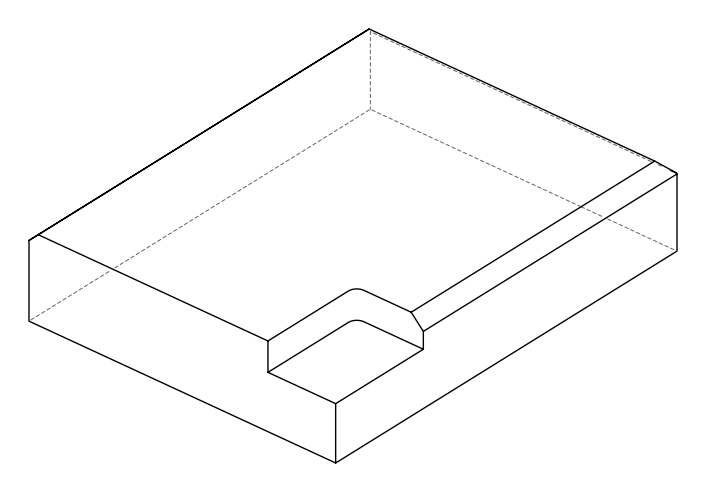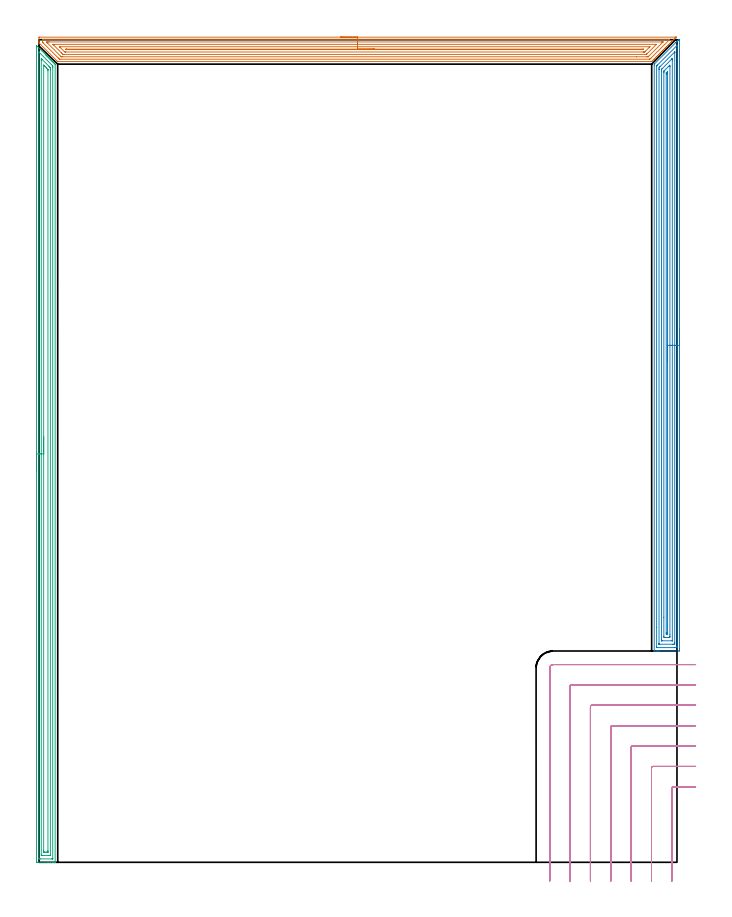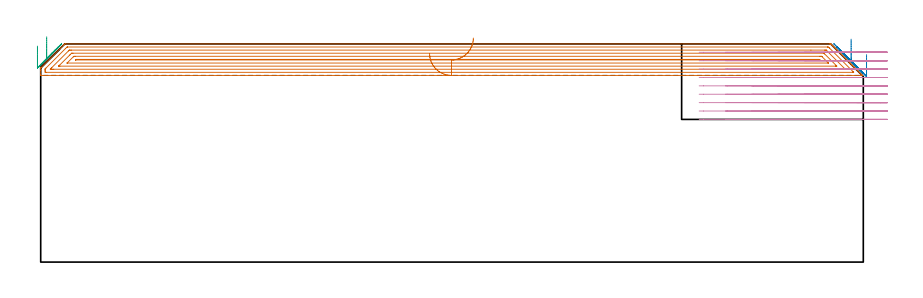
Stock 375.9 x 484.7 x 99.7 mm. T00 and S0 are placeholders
(PLAN: 4 operations, 1 tool changes, 69.9 min)
(1 AREA_MILL | FG_CHAMFER_SURFACE | UGT0205_001 | 17.65 min | 38973 mm3)
(2 AREA_MILL_1 | FG_CHAMFER_SURFACE_1 | UGT0205_001 | 17.18 min | 39746 mm3)
(3 AREA_MILL_2 | FG_CHAMFER_SURFACE_2 | UGT0205_001 | 15.5 min | 28660 mm3)
(4 MILL_CORNER_NOTCH_RECTANGULAR | CORNER_NOTCH_RECTANGULAR | NXT0201_012 | Follow Part, ap 4, ae 75% | 19.56 min | 354988 mm3)
(TOOL UGT0205_001 | Chamfer Mill 20 x 3 x 45 deg. | D20 FL50 Z2)
(TOOL NXT0201_012 | ENDMILL 16mm [2P460-1600-NA 1630] | D16 FL38 Z6)
(OP 1 AREA_MILL)
G17 G21 G94 G90
T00 M6
G54
G17 G0 G90 X177.7 Y486.2 S1061 M3
G43 Z109.7 H0
Z95.3
G94 G1 X177.738 Z94.429 F250.
X177.852 Z93.564
X178.041 Z92.712
X178.303 Z91.88
X178.637 Z91.074
X179.04 Z90.3
X179.508 Z89.564
X180.04 Z88.872
X180.629 Z88.229
X181.272 Z87.64
X181.964 Z87.109
X182.7 Z86.64
X183.474 Z86.237
X184.28 Z85.903
X185.112 Z85.641
X185.964 Z85.452
X186.828 Z85.338
X187.7 Z85.3
X375.149
X375.382 Y486.195 Z85.304
X375.383 Y486.194
X375.382 Y486.181 Z85.317
X375.327 Y486.126 Z85.373
X375.071 Y485.871 Z85.629
X374.861 Y485.659 Z85.837
X374.198 Y484.998 Z86.502
X373.973 Y484.771 Z86.725
X373.326 Y484.126 Z87.374
X373.085 Y483.883 Z87.613
X372.453 Y483.253 Z88.247
X372.405 Y483.205 Z88.294
X372.197 Y482.995 Z88.501
X371.58 Y482.38 Z89.119
X371.512 Y482.312 Z89.187
X371.309 Y482.107 Z89.389
X370.708 Y481.508 Z89.992
X370.619 Y481.419 Z90.08
X370.421 Y481.22 Z90.276
X369.835 Y480.635 Z90.865
X369.726 Y480.526 Z90.973
X369.534 Y480.332 Z91.164
X368.962 Y479.762 Z91.738
X368.833 Y479.632 Z91.866
X368.646 Y479.444 Z92.052
X368.089 Y478.889 Z92.61
X367.758 Y478.556 Z92.94
X367.217 Y478.017 Z93.483
X366.87 Y477.668 Z93.828
X366.344 Y477.144 Z94.356
X365.982 Y476.78 Z94.716
X365.471 Y476.271 Z95.229
X365.094 Y475.892 Z95.604
X364.598 Y475.398 Z96.102
X364.206 Y475.005 Z96.492
X363.725 Y474.525 Z96.975
X363.319 Y474.117 Z97.38
X362.853 Y473.653 Z97.847
X362.431 Y473.229 Z98.268
X362.284 Y473.084 Z98.415
X361.99 Y472.79 Z98.71
X361.543 Y472.341 Z99.156
X361.391 Y472.191 Z99.308
X361.059 Y471.859 Z99.641
X361.018 Y471.821 Z99.679
X361. Y471.807 Z99.693
X360.498 Y471.8 Z99.7
X11.33
X10.996 Y471.805 Z99.69
X10.437 Y472.363 Z99.137
X0.316 Y482.483 Z89.015
X0.247 Y482.551 Z88.945
X0.052 Y482.748 Z88.752
X0.018 Y482.784 Z88.716
X0.001 Y482.808 Z88.691
X0. Y483.883 Z87.611
Y485.99 Z85.507
X0.002 Y486.191 Z85.305
X0.439 Y486.2 Z85.3
X187.7
Y484.786 Z86.714
X371.215 Y484.785 Z86.715
X371.509 Y484.771 Z86.729
X371.366 Y484.621 Z86.879
X371.215 Y484.465 Z87.035
X360.498 Y473.749 Z97.751
X360.235 Y473.49 Z98.01
X359.967 Y473.229 Z98.271
X359.619 Y473.215 Z98.285
X359.605
X12.237
X12.223 Y473.216 Z98.284
X12.033 Y473.229 Z98.271
X11.33 Y473.921 Z97.579
X2.399 Y482.85 Z88.65
X2.256 Y482.995 Z88.505
X2.115 Y483.141 Z88.359
X2.025 Y483.236 Z88.264
X2.01 Y483.294 Z88.206
X2.004 Y483.389 Z88.111
X2.002 Y483.883 Z87.617
X2.003 Y484.278 Z87.222
X2.01 Y484.771 Z86.729
X2.385 Y484.785 Z86.715
X2.399
X187.7 Y484.786 Z86.714
Y483.371 Z88.129
X366.749
X367.265 Y483.37 Z88.13
X367.412 Y483.369 Z88.131
X367.642 Y483.364 Z88.136
X367.649 Y483.358 Z88.142
Y483.353 Z88.147
X367.642 Y483.343 Z88.157
X359.305 Y475.005 Z96.495
X359.008 Y474.711 Z96.789
X358.963 Y474.669 Z96.831
X358.935 Y474.646 Z96.854
X358.899 Y474.635 Z96.865
X358.712 Y474.633 Z96.867
X358.197 Y474.629 Z96.871
X351.974 Y474.628 Z96.872
X14.009 Y474.629 Z96.871
X13.491 Y474.632 Z96.868
X13.116 Y474.636 Z96.864
X13.068 Y474.643 Z96.857
X13.015 Y474.692 Z96.808
X12.907 Y474.796 Z96.704
X12.695 Y475.005 Z96.495
X5.078 Y482.621 Z88.879
X4.709 Y482.995 Z88.505
X4.352 Y483.359 Z88.141
X4.706 Y483.366 Z88.134
X5.078 Y483.369 Z88.131
X5.593 Y483.371 Z88.129
X5.971
X187.7
Y481.957 Z89.543
X363.177
X363.329 Y481.956 Z89.544
X363.724 Y481.952 Z89.548
X363.781 Y481.951 Z89.549
X363.763 Y481.923 Z89.577
X363.705 Y481.859 Z89.641
X363.635 Y481.786 Z89.714
X358.227 Y476.375 Z95.125
X358.09 Y476.24 Z95.26
X357.979 Y476.133 Z95.367
X357.903 Y476.063 Z95.437
X357.884 Y476.049 Z95.451
X357.865 Y476.047 Z95.453
X357.819 Y476.044 Z95.456
X357.668 Y476.043 Z95.457
X14.75
X14.38 Y476.047 Z95.453
X14.195 Y476.05 Z95.45
X14.106 Y476.055 Z95.445
X14.009 Y476.145 Z95.355
X13.369 Y476.78 Z94.72
X13.116 Y477.033 Z94.467
X8.651 Y481.498 Z90.002
X8.254 Y481.899 Z89.601
X8.211 Y481.947 Z89.553
X8.21 Y481.952 Z89.548
X8.213 Y481.954 Z89.546
X8.246 Y481.956 Z89.544
X8.802 Y481.957 Z89.543
X187.7
Y480.543 Z90.957
X359.818
X359.878 Y480.541 Z90.959
X359.915 Y480.539 Z90.961
X359.923 Y480.538 Z90.962
X359.915 Y480.525 Z90.975
X359.795 Y480.396 Z91.104
X359.733 Y480.332 Z91.168
X357.069 Y477.668 Z93.832
X356.997 Y477.598 Z93.902
X356.926 Y477.533 Z93.967
X356.837 Y477.464 Z94.036
X356.756 Y477.462 Z94.038
X356.586 Y477.459 Z94.041
X356.246 Y477.457 Z94.043
X356.033
X15.795 Y477.458 Z94.042
X15.582 Y477.459 Z94.041
X15.162 Y477.464 Z94.036
X14.933 Y477.668 Z93.832
X14.902 Y477.697 Z93.803
X12.223 Y480.377 Z91.123
X12.086 Y480.524 Z90.976
X12.079 Y480.538 Z90.962
X12.087 Y480.54 Z90.96
X12.104 Y480.542 Z90.958
X12.124 Y480.543 Z90.957
X12.223
X187.7
Y479.129 Z92.371
X355.14
X355.458 Y479.128 Z92.372
X355.97 Y479.123 Z92.377
X356.033 Y479.122 Z92.378
X356.037 Y479.096 Z92.404
X356.033 Y479.085 Z92.415
X355.863 Y478.923 Z92.577
X355.804 Y478.878 Z92.622
X355.712 Y478.875 Z92.625
X355.4 Y478.872 Z92.628
X355.14 Y478.871 Z92.629
X16.688 Y478.872 Z92.628
X16.369 Y478.873 Z92.627
X16.242 Y478.876 Z92.624
X16.182 Y478.878 Z92.622
X16.15 Y478.907 Z92.593
X16.05 Y479.001 Z92.499
X15.986 Y479.065 Z92.435
X15.94 Y479.117 Z92.383
X15.938 Y479.122 Z92.378
X15.946 Y479.124 Z92.376
X15.982 Y479.127 Z92.373
X16.112 Y479.129 Z92.371
X187.7
X188.572 Z92.409
X189.436 Z92.523
X190.288 Z92.712
X191.12 Z92.974
X191.926 Z93.308
X192.7 Z93.711
X193.436 Z94.18
X194.128 Z94.711
X194.771 Z95.3
X195.36 Z95.943
X195.892 Z96.635
X196.36 Z97.371
X196.763 Z98.145
X197.097 Z98.951
X197.359 Z99.783
X197.548 Z100.635
X197.662 Z101.5
X197.7 Z102.371
G0 Z109.7
M5
M2
(OP 2 AREA_MILL_1)
G17 G21 G94 G90
T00 M6
G54
G17 G0 G90 X377.4 Y314.6 S1061 M3
G43 Z109.7 H0
Z94.8
G94 G1 Y314.562 Z93.928 F250.
Y314.448 Z93.064
Y314.259 Z92.212
Y313.997 Z91.38
Y313.663 Z90.574
Y313.26 Z89.8
Y312.792 Z89.064
Y312.26 Z88.372
Y311.671 Z87.729
Y311.028 Z87.14
Y310.336 Z86.608
Y309.6 Z86.14
Y308.826 Z85.737
Y308.02 Z85.403
Y307.188 Z85.141
Y306.337 Z84.952
Y305.472 Z84.838
Y304.6 Z84.8
Y125.581
X377.399 Y125.113 Z84.801
X377.395 Y124.693 Z84.803
X377.392 Y124.51 Z84.805
X376.982 Y124.5 Z85.215
X365.555 Z96.639
X365.003 Z97.194
X364.676 Z97.52
X364.124 Z98.072
X363.797 Z98.398
X362.81 Y124.501 Z99.389
X362.506 Y124.51 Z99.693
X362.5 Y124.666 Z99.7
Y469.8
X362.503 Y470.307 Z99.688
X362.699 Y470.499 Z99.501
X375.224 Y483.026 Z86.972
X375.585 Y483.385 Z86.615
X375.751 Y483.551 Z86.449
X375.989 Y483.79 Z86.209
X376.103 Y483.905 Z86.093
X376.673 Y484.473 Z85.527
X376.884 Y484.683 Z85.314
X376.907 Y484.698 Z85.29
X376.982 Y484.7 Z85.216
X377.008 Z85.191
X377.187 Z85.013
X377.393 Z84.807
X377.4 Y484.612 Z84.8
Y304.6
X375.986 Z86.214
X375.985 Y127.019 Z86.215
X375.984 Y126.899 Z86.216
X375.979 Y126.522 Z86.221
X375.61 Y126.507 Z86.59
X375.224 Y126.502 Z86.976
X374.737 Y126.5 Z87.463
X374.345 Z87.855
X364.189 Z98.011
X363.996 Y126.502 Z98.204
X363.965 Y126.504 Z98.235
X363.934 Y126.51 Z98.266
X363.921 Y126.516 Z98.279
X363.92 Y126.54 Z98.28
X363.915 Y126.778 Z98.285
X363.914 Y138.332 Z98.286
Y468.907
X363.916 Y469.1 Z98.284
X363.919 Y469.196 Z98.281
X363.921 Y469.242 Z98.279
X363.939 Y469.277 Z98.261
X364.124 Y469.468 Z98.076
X364.45 Y469.8 Z97.75
X375.742 Y481.092 Z86.458
X375.861 Y481.208 Z86.339
X375.968 Y481.308 Z86.232
X375.978 Y481.316 Z86.222
X375.979 Y481.306 Z86.221
X375.983 Y481.25 Z86.217
X375.985 Y481.168 Z86.215
X375.986 Y480.635 Z86.214
Y304.6
X374.572 Z87.628
X374.571 Y129.348 Z87.629
X374.569 Y128.685 Z87.631
X374.567 Y128.57 Z87.633
X374.565 Y128.52 Z87.635
X374.519 Y128.508 Z87.681
X374.345 Y128.505 Z87.855
X373.648 Y128.5 Z88.552
X373.466 Z88.734
X365.736 Y128.501 Z96.464
X365.555 Y128.504 Z96.645
X365.374 Y128.51 Z96.826
X365.335 Y128.515 Z96.865
X365.333 Y128.547 Z96.867
X365.33 Y128.608 Z96.87
X365.329 Y128.685 Z96.871
Y128.914
Y467.121
X365.33 Y467.35 Z96.87
X365.335 Y468.014 Z96.865
X365.342 Y468.23 Z96.858
X365.555 Y468.451 Z96.645
X365.779 Y468.679 Z96.421
X366.006 Y468.907 Z96.194
X374.493 Y477.393 Z87.707
X374.536 Y477.433 Z87.664
X374.562 Y477.454 Z87.638
X374.565 Z87.635
X374.567 Y477.448 Z87.633
X374.57 Y477.327 Z87.63
X374.571 Y477.174 Z87.629
X374.572 Y476.944 Z87.628
Y304.6
X373.157 Z89.043
Y130.785
X373.155 Y130.591 Z89.045
X373.153 Y130.522 Z89.047
X373.15 Y130.51 Z89.05
X373.144 Y130.507 Z89.056
X373.118 Y130.503 Z89.082
X373.012 Y130.501 Z89.188
X367.284 Y130.5 Z94.916
X366.887 Y130.506 Z95.313
X366.788 Y130.51 Z95.412
X366.749 Y130.514 Z95.451
X366.747 Y130.547 Z95.453
X366.745 Y130.633 Z95.455
X366.743 Y131.049 Z95.457
Y131.364
Y466.228
X366.745 Y466.805 Z95.455
X366.748 Y467.121 Z95.452
X366.75 Y467.188 Z95.45
X366.803 Y467.246 Z95.397
X366.887 Y467.336 Z95.313
X366.994 Y467.445 Z95.206
X367.313 Y467.764 Z94.887
X372.92 Y473.372 Z89.28
X372.999 Y473.449 Z89.201
X373.037 Y473.484 Z89.163
X373.091 Y473.53 Z89.109
X373.151 Y473.573 Z89.049
X373.153 Y473.499 Z89.047
X373.155 Y473.372 Z89.045
X373.157 Y473.146 Z89.043
Y472.793
Y304.6
X371.743 Z90.457
Y134.042
X371.742 Y133.149 Z90.458
X371.741 Y133.116 Z90.459
X371.708 Y132.51 Z90.492
X371.465 Y132.503 Z90.735
X370.829 Y132.5 Z91.371
X370.589 Z91.611
X368.83 Y132.501 Z93.37
X368.192 Y132.51 Z94.008
X368.159 Y133.149 Z94.041
X368.158 Y133.184 Z94.042
X368.157 Y144.367 Z94.043
X368.158 Y465.335 Z94.042
Y465.369
X368.192 Y466.182 Z94.008
X368.211 Y466.209 Z93.989
X368.227 Y466.228 Z93.973
X368.652 Y466.654 Z93.548
X370.905 Y468.907 Z91.295
X371.312 Y469.309 Z90.888
X371.708 Y469.698 Z90.492
X371.741 Y468.907 Z90.459
X371.742 Y468.872 Z90.458
X371.743 Y304.6 Z90.457
X370.329 Z91.871
X370.328 Y135.444 Z91.872
X370.326 Y134.935 Z91.874
X370.322 Y134.557 Z91.878
X370.319 Y134.51 Z91.881
X370.271 Y134.507 Z91.929
X370.164 Y134.503 Z92.036
X369.95 Y134.501 Z92.25
X369.807 Z92.393
X369.693 Y134.503 Z92.507
X369.617 Y134.507 Z92.583
X369.579 Y134.51 Z92.621
X369.578 Y134.551 Z92.622
X369.574 Y134.935 Z92.626
X369.572 Y135.32 Z92.628
X369.571 Y464.442 Z92.629
X369.573 Y464.825 Z92.627
X369.576 Y465.08 Z92.624
X369.578 Y465.109 Z92.622
X369.591 Y465.132 Z92.609
X369.641 Y465.186 Z92.559
X369.783 Y465.335 Z92.417
X369.867 Y465.419 Z92.333
X369.95 Y465.502 Z92.25
X370.314 Y465.858 Z91.886
X370.321 Y465.861 Z91.879
X370.324 Y465.856 Z91.876
X370.327 Y465.845 Z91.873
X370.328 Y465.335 Z91.872
X370.329 Y464.95 Z91.871
Y304.6
Y303.728 Z91.909
Y302.864 Z92.023
Y302.012 Z92.212
Y301.18 Z92.474
Y300.374 Z92.808
Y299.6 Z93.211
Y298.864 Z93.68
Y298.172 Z94.211
Y297.529 Z94.8
Y296.94 Z95.443
Y296.409 Z96.135
Y295.94 Z96.871
Y295.537 Z97.645
Y295.203 Z98.451
Y294.941 Z99.283
Y294.752 Z100.135
Y294.638 Z101.
Y294.6 Z101.871
G0 Z109.7
M5
M2
(OP 3 AREA_MILL_2)
G17 G21 G94 G90
T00 M6
G54
G17 G0 G90 X-1.5 Y230.65 S1061 M3
G43 Z109.7 H0
Z98.7
G94 G1 Y230.688 Z97.828 F250.
Y230.802 Z96.964
Y230.991 Z96.112
Y231.253 Z95.28
Y231.587 Z94.474
Y231.99 Z93.7
Y232.458 Z92.964
Y232.99 Z92.272
Y233.579 Z91.629
Y234.222 Z91.04
Y234.914 Z90.508
Y235.65 Z90.04
Y236.424 Z89.637
Y237.23 Z89.303
Y238.062 Z89.041
Y238.913 Z88.852
Y239.778 Z88.738
Y240.65 Z88.7
Y481.171
X-1.495 Y481.27 Z88.704
X-1.492 Y481.281 Z88.705
X-1.469 Y481.27 Z88.729
X-0.997 Y480.797 Z89.203
X-0.607 Y480.408 Z89.59
X4.105 Y475.696 Z94.304
X4.149 Y475.653 Z94.346
X4.193 Y475.608 Z94.392
X4.401 Y475.399 Z94.6
X4.446 Y475.355 Z94.643
X4.491 Y475.31 Z94.69
X4.698 Y475.102 Z94.897
X4.743 Y475.058 Z94.94
X4.789 Y475.012 Z94.987
X4.994 Y474.806 Z95.193
X5.04 Y474.761 Z95.237
X5.087 Y474.714 Z95.285
X5.291 Y474.509 Z95.49
X5.338 Y474.464 Z95.535
X5.384 Y474.416 Z95.583
X5.588 Y474.213 Z95.786
X5.635 Y474.166 Z95.832
X5.682 Y474.118 Z95.881
X5.884 Y473.916 Z96.083
X5.932 Y473.869 Z96.129
X5.98 Y473.82 Z96.179
X6.181 Y473.62 Z96.379
X6.229 Y473.572 Z96.426
X6.278 Y473.522 Z96.477
X6.477 Y473.323 Z96.676
X6.527 Y473.275 Z96.724
X6.576 Y473.224 Z96.775
X6.774 Y473.027 Z96.973
X6.824 Y472.978 Z97.021
X6.874 Y472.926 Z97.073
X7.07 Y472.73 Z97.269
X7.121 Y472.68 Z97.318
X7.172 Y472.628 Z97.371
X7.367 Y472.434 Z97.566
X7.418 Y472.383 Z97.615
X7.47 Y472.33 Z97.669
X7.663 Y472.137 Z97.862
X7.716 Y472.086 Z97.912
X7.768 Y472.032 Z97.967
X7.96 Y471.841 Z98.159
X8.013 Y471.789 Z98.21
X8.066 Y471.734 Z98.265
X8.256 Y471.544 Z98.455
X8.31 Y471.491 Z98.507
X8.364 Y471.436 Z98.563
X8.553 Y471.248 Z98.752
X8.607 Y471.194 Z98.804
X8.662 Y471.138 Z98.861
X8.849 Y470.951 Z99.048
X8.905 Y470.897 Z99.101
X9.202 Y470.598 Z99.402
X9.499 Y470.302 Z99.697
X9.5 Y469.946 Z99.7
Y0.175
X9.505 Y0.01 Z99.695
X9.442 Y0.007 Z99.634
X9.022 Y0. Z99.222
X8.729 Z98.928
X8.013 Z98.208
X6.763 Z96.96
X5.338 Z95.533
X-1.172 Z89.026
X-1.492 Y0.01 Z88.706
X-1.499 Y0.329 Z88.699
Y0.339
X-1.5 Y240.65 Z88.7
X-0.086 Z90.114
Y477.171
X-0.085 Y477.244 Z90.115
X-0.081 Y477.39 Z90.119
X-0.079 Y477.419 Z90.121
X-0.075 Y477.417 Z90.125
X-0.052 Y477.398 Z90.148
X-0.013 Y477.362 Z90.187
X7.403 Y469.946 Z97.603
X8.013 Y469.329 Z98.213
X8.077 Y469.261 Z98.277
X8.083 Y469.125 Z98.283
X8.085 Y469.052 Z98.285
Y468.98
X8.086 Y468.158 Z98.286
X8.085 Y2.268 Z98.285
X8.082 Y2.122 Z98.282
X8.079 Y2.027 Z98.279
X8.072 Y2.009 Z98.272
X8.064 Y2.007 Z98.264
X8.013 Y2.004 Z98.213
X7.534 Y2. Z97.734
X0.879 Z91.079
X0.399 Y2.001 Z90.599
X-0.013 Y2.008 Z90.187
X-0.065 Y2.01 Z90.135
X-0.079 Y2.195 Z90.121
X-0.084 Y2.341 Z90.116
X-0.085 Y2.414 Z90.115
X-0.086 Y240.65 Z90.114
X1.328 Z91.528
X1.329 Y472.628 Z91.529
X1.33 Y473.07 Z91.53
X1.334 Y473.522 Z91.534
X1.336 Y473.551 Z91.536
X1.372 Y473.522 Z91.572
X1.771 Y473.129 Z91.971
X5.848 Y469.052 Z96.048
X6.229 Y468.67 Z96.429
X6.483 Y468.411 Z96.683
X6.61 Y468.279 Z96.81
X6.665 Y468.217 Z96.865
X6.666 Y468.158 Z96.866
X6.67 Y467.717 Z96.87
X6.671 Y467.264 Z96.871
Y466.821
Y4.202
X6.669 Y4.091 Z96.869
X6.667 Y4.037 Z96.867
X6.665 Y4.017 Z96.865
X6.632 Y4.01 Z96.832
X6.429 Y4.002 Z96.629
X6.229 Y4.001 Z96.429
X5.539 Y4. Z95.739
X1.972 Z92.172
X1.771 Y4.001 Z91.971
X1.569 Y4.003 Z91.769
X1.435 Y4.006 Z91.635
X1.335 Y4.011 Z91.535
X1.333 Y4.055 Z91.533
X1.331 Y4.202 Z91.531
X1.329 Y4.645 Z91.529
X1.328 Y240.65 Z91.528
X2.743 Z92.943
Y469.411
X2.745 Y469.591 Z92.945
X2.748 Y469.679 Z92.948
X2.749 Y469.688 Z92.949
X2.756 Y469.684 Z92.956
X2.793 Y469.652 Z92.993
X3.399 Y469.052 Z93.599
X3.554 Y468.897 Z93.754
X4.293 Y468.158 Z94.493
X4.446 Y468.005 Z94.646
X5.183 Y467.264 Z95.383
X5.232 Y467.208 Z95.432
X5.25 Y467.183 Z95.45
X5.252 Y467.162 Z95.452
X5.255 Y467.061 Z95.455
X5.257 Y466.858 Z95.457
Y466.451
Y6.884
X5.256 Y6.072 Z95.456
X5.253 Y6.018 Z95.453
X5.251 Y6.011 Z95.451
X5.244 Y6.006 Z95.444
X5.217 Y6.003 Z95.417
X5.107 Y6.001 Z95.307
X4.887 Y6. Z95.087
X4.446 Z94.646
X3.554 Z93.754
X3.109 Y6.003 Z93.309
X2.892 Y6.006 Z93.092
X2.784 Y6.01 Z92.984
X2.749 Y6.022 Z92.949
X2.743 Y6.884 Z92.943
Y240.65
Y241.522 Z92.981
Y242.386 Z93.095
Y243.238 Z93.283
Y244.07 Z93.546
Y244.876 Z93.88
Y245.65 Z94.282
Y246.386 Z94.751
Y247.078 Z95.282
Y247.721 Z95.872
Y248.31 Z96.515
Y248.841 Z97.207
Y249.31 Z97.943
Y249.713 Z98.716
Y250.047 Z99.522
Y250.309 Z100.354
Y250.498 Z101.206
Y250.612 Z102.071
Y250.65 Z102.943
G0 Z109.7
M5
M2
(OP 4 MILL_CORNER_NOTCH_RECTANGULAR)
G17 G21 G94 G90
T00 M6
G54
G17 G0 G90 X386.9 Y44.511 S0 M3
G43 Z109.7 H1
Z95.867
G94 G1 X383.9 Y44.5 F250.
X383.646 F500.
X373.694
G3 X372.9 Y43.706 R0.8
G1 Y-8.
Y-11. F250.
G0 Z109.7
X386.9 Y56.513
Z95.867
G1 X383.9 Y56.501
X383.646 Y56.5 F500.
X361.694
G3 X360.9 Y55.706 R0.8
G1 Y-8.
Y-11. F250.
G0 Z109.7
X386.9 Y68.517
Z95.867
G1 X383.9 Y68.501
X383.646 Y68.5 F500.
X349.694
G3 X348.9 Y67.706 R0.8
G1 Y-8.
Y-11. F250.
G0 Z109.7
X386.9 Y80.522
Z95.867
G1 X383.9 Y80.501
X383.646 Y80.5 F500.
X337.695
G3 X336.9 Y79.705 R0.8
G1 Y-8.
Y-11. F250.
G0 Z109.7
X386.9 Y92.533
Z95.867
G1 X383.9 Y92.501
G2 X383.646 Y92.5 R24. F500.
G1 X325.695
G3 X324.9 Y91.705 R0.8
G1 Y-8.
Y-11. F250.
G0 Z109.7
X386.899 Y104.566
Z95.867
G1 X383.9 Y104.503
G2 X383.646 Y104.5 R12. F500.
G1 X313.695
G3 X312.9 Y103.705 R0.8
G1 Y-8.
Y-11. F250.
G0 Z109.7
X386.646 Y116.5
Z95.867
G1 X383.646
X302.9 F500.
G3 X300.9 Y114.5 R2.
G1 Y-8.
Y-11. F250.
G0 Z109.7
X386.9 Y44.501
Z92.033
G1 X383.9 Y44.5
X373.694 F500.
G3 X372.9 Y43.706 R0.8
G1 Y-8.
Y-11. F250.
G0 Z109.7
X386.9 Y56.501
Z92.033
G1 X383.9 Y56.5
X373.694 F500.
X361.694
G3 X360.9 Y55.706 R0.8
G1 Y-8.
Y-11. F250.
G0 Z109.7
X386.9 Y68.502
Z92.033
G1 X383.9 Y68.5
X361.694 F500.
X349.694
G3 X348.9 Y67.706 R0.8
G1 Y-8.
Y-11. F250.
G0 Z109.7
X386.9 Y80.502
Z92.033
G1 X383.9 Y80.5
X349.694 F500.
X337.695
G3 X336.9 Y79.705 R0.8
G1 Y-8.
Y-11. F250.
G0 Z109.7
X386.9 Y92.503
Z92.033
G1 X383.9 Y92.5
X337.695 F500.
X325.695
G3 X324.9 Y91.705 R0.8
G1 Y-8.
Y-11. F250.
G0 Z109.7
X386.9 Y104.506
Z92.033
G1 X383.9 Y104.5
X325.695 F500.
X313.695
G3 X312.9 Y103.705 R0.8
G1 Y-8.
Y-11. F250.
G0 Z109.7
X386.875 Y116.5
Z92.033
G1 X383.875
X302.9 F500.
G3 X300.9 Y114.5 R2.
G1 Y-8.
Y-11. F250.
G0 Z109.7
X386.9 Y44.5
Z88.2
G1 X383.9
X373.694 F500.
G3 X372.9 Y43.706 R0.8
G1 Y-8.
Y-11. F250.
G0 Z109.7
X386.9 Y56.5
Z88.2
G1 X383.9
X361.694 F500.
G3 X360.9 Y55.706 R0.8
G1 Y-8.
Y-11. F250.
G0 Z109.7
X386.9 Y68.5
Z88.2
G1 X383.9
X349.694 F500.
G3 X348.9 Y67.706 R0.8
G1 Y-8.
Y-11. F250.
G0 Z109.7
X386.9 Y80.5
Z88.2
G1 X383.9
X337.695 F500.
G3 X336.9 Y79.705 R0.8
G1 Y-8.
Y-11. F250.
G0 Z109.7
X386.9 Y92.5
Z88.2
G1 X383.9
X325.695 F500.
G3 X324.9 Y91.705 R0.8
G1 Y-8.
Y-11. F250.
G0 Z109.7
X386.9 Y104.5
Z88.2
G1 X383.9
X313.695 F500.
G3 X312.9 Y103.705 R0.8
G1 Y-8.
Y-11. F250.
G0 Z109.7
X386.9 Y116.5
Z88.2
G1 X383.9
X302.9 F500.
G3 X300.9 Y114.5 R2.
G1 Y-8.
Y-11. F250.
G0 Z109.7
X386.9 Y44.5
Z84.367
G1 X383.9
X373.694 F500.
G3 X372.9 Y43.706 R0.8
G1 Y-8.
Y-11. F250.
G0 Z109.7
X386.9 Y56.5
Z84.367
G1 X383.9
X361.694 F500.
G3 X360.9 Y55.706 R0.8
G1 Y-8.
Y-11. F250.
G0 Z109.7
X386.9 Y68.5
Z84.367
G1 X383.9
X349.694 F500.
G3 X348.9 Y67.706 R0.8
G1 Y-8.
Y-11. F250.
G0 Z109.7
X386.9 Y80.5
Z84.367
G1 X383.9
X337.695 F500.
G3 X336.9 Y79.705 R0.8
G1 Y-8.
Y-11. F250.
G0 Z109.7
X386.9 Y92.5
Z84.367
G1 X383.9
X325.695 F500.
G3 X324.9 Y91.705 R0.8
G1 Y-8.
Y-11. F250.
G0 Z109.7
X386.9 Y104.5
Z84.367
G1 X383.9
X313.695 F500.
G3 X312.9 Y103.705 R0.8
G1 Y-8.
Y-11. F250.
G0 Z109.7
X386.9 Y116.5
Z84.367
G1 X383.9
X302.9 F500.
G3 X300.9 Y114.5 R2.
G1 Y-8.
Y-11. F250.
G0 Z109.7
X386.9 Y44.5
Z80.533
G1 X383.9
X373.694 F500.
G3 X372.9 Y43.706 R0.8
G1 Y-8.
Y-11. F250.
G0 Z109.7
X386.9 Y56.5
Z80.533
G1 X383.9
X361.694 F500.
G3 X360.9 Y55.706 R0.8
G1 Y-8.
Y-11. F250.
G0 Z109.7
X386.9 Y68.5
Z80.533
G1 X383.9
X349.694 F500.
G3 X348.9 Y67.706 R0.8
G1 Y-8.
Y-11. F250.
G0 Z109.7
X386.9 Y80.5
Z80.533
G1 X383.9
X337.695 F500.
G3 X336.9 Y79.705 R0.8
G1 Y-8.
Y-11. F250.
G0 Z109.7
X386.9 Y92.5
Z80.533
G1 X383.9
X325.695 F500.
G3 X324.9 Y91.705 R0.8
G1 Y-8.
Y-11. F250.
G0 Z109.7
X386.9 Y104.5
Z80.533
G1 X383.9
X313.695 F500.
G3 X312.9 Y103.705 R0.8
G1 Y-8.
Y-11. F250.
G0 Z109.7
X386.9 Y116.5
Z80.533
G1 X383.9
X302.9 F500.
G3 X300.9 Y114.5 R2.
G1 Y-8.
Y-11. F250.
G0 Z109.7
X386.9 Y44.5
Z76.7
G1 X383.9
X373.694 F500.
G3 X372.9 Y43.706 R0.8
G1 Y-8.
Y-11. F250.
G0 Z109.7
X386.9 Y56.5
Z76.7
G1 X383.9
X361.694 F500.
G3 X360.9 Y55.706 R0.8
G1 Y-8.
Y-11. F250.
G0 Z109.7
X386.9 Y68.5
Z76.7
G1 X383.9
X349.694 F500.
G3 X348.9 Y67.706 R0.8
G1 Y-8.
Y-11. F250.
G0 Z109.7
X386.9 Y80.5
Z76.7
G1 X383.9
X337.695 F500.
G3 X336.9 Y79.705 R0.8
G1 Y-8.
Y-11. F250.
G0 Z109.7
X386.9 Y92.5
Z76.7
G1 X383.9
X325.695 F500.
G3 X324.9 Y91.705 R0.8
G1 Y-8.
Y-11. F250.
G0 Z109.7
X386.9 Y104.5
Z76.7
G1 X383.9
X313.695 F500.
G3 X312.9 Y103.705 R0.8
G1 Y-8.
Y-11. F250.
G0 Z109.7
X386.9 Y116.5
Z76.7
G1 X383.9
X302.9 F500.
G3 X300.9 Y114.5 R2.
G1 Y-8.
Y-11. F250.
G0 Z109.7
X386.9 Y44.5
Z72.867
G1 X383.9
X373.694 F500.
G3 X372.9 Y43.706 R0.8
G1 Y-8.
Y-11. F250.
G0 Z109.7
X386.9 Y56.5
Z72.867
G1 X383.9
X361.694 F500.
G3 X360.9 Y55.706 R0.8
G1 Y-8.
Y-11. F250.
G0 Z109.7
X386.9 Y68.5
Z72.867
G1 X383.9
X349.694 F500.
G3 X348.9 Y67.706 R0.8
G1 Y-8.
Y-11. F250.
G0 Z109.7
X386.9 Y80.5
Z72.867
G1 X383.9
X337.695 F500.
G3 X336.9 Y79.705 R0.8
G1 Y-8.
Y-11. F250.
G0 Z109.7
X386.9 Y92.5
Z72.867
G1 X383.9
X325.695 F500.
G3 X324.9 Y91.705 R0.8
G1 Y-8.
Y-11. F250.
G0 Z109.7
X386.9 Y104.5
Z72.867
G1 X383.9
X313.695 F500.
G3 X312.9 Y103.705 R0.8
G1 Y-8.
Y-11. F250.
G0 Z109.7
X386.9 Y116.5
Z72.867
G1 X383.9
X302.9 F500.
G3 X300.9 Y114.5 R2.
G1 Y-8.
Y-11. F250.
G0 Z109.7
X386.9 Y44.5
Z69.033
G1 X383.9
X373.694 F500.
G3 X372.9 Y43.706 R0.8
G1 Y-8.
Y-11. F250.
G0 Z109.7
X386.9 Y56.5
Z69.033
G1 X383.9
X361.694 F500.
G3 X360.9 Y55.706 R0.8
G1 Y-8.
Y-11. F250.
G0 Z109.7
X386.9 Y68.5
Z69.033
G1 X383.9
X349.694 F500.
G3 X348.9 Y67.706 R0.8
G1 Y-8.
Y-11. F250.
G0 Z109.7
X386.9 Y80.5
Z69.033
G1 X383.9
X337.695 F500.
G3 X336.9 Y79.705 R0.8
G1 Y-8.
Y-11. F250.
G0 Z109.7
X386.9 Y92.5
Z69.033
G1 X383.9
X325.695 F500.
G3 X324.9 Y91.705 R0.8
G1 Y-8.
Y-11. F250.
G0 Z109.7
X386.9 Y104.5
Z69.033
G1 X383.9
X313.695 F500.
G3 X312.9 Y103.705 R0.8
G1 Y-8.
Y-11. F250.
G0 Z109.7
X386.9 Y116.5
Z69.033
G1 X383.9
X302.9 F500.
G3 X300.9 Y114.5 R2.
G1 Y-8.
Y-11. F250.
G0 Z109.7
X386.9 Y44.5
Z65.2
G1 X383.9
X373.694 F500.
G3 X372.9 Y43.706 R0.8
G1 Y-8.
Y-11. F250.
G0 Z109.7
X386.9 Y56.5
Z65.2
G1 X383.9
X361.694 F500.
G3 X360.9 Y55.706 R0.8
G1 Y-8.
Y-11. F250.
G0 Z109.7
X386.9 Y68.5
Z65.2
G1 X383.9
X349.694 F500.
G3 X348.9 Y67.706 R0.8
G1 Y-8.
Y-11. F250.
G0 Z109.7
X386.9 Y80.5
Z65.2
G1 X383.9
X337.695 F500.
G3 X336.9 Y79.705 R0.8
G1 Y-8.
Y-11. F250.
G0 Z109.7
X386.9 Y92.5
Z65.2
G1 X383.9
X325.695 F500.
G3 X324.9 Y91.705 R0.8
G1 Y-8.
Y-11. F250.
G0 Z109.7
X386.9 Y104.5
Z65.2
G1 X383.9
X313.695 F500.
G3 X312.9 Y103.705 R0.8
G1 Y-8.
Y-11. F250.
G0 Z109.7
X386.9 Y116.5
Z65.2
G1 X383.9
X302.9 F500.
G3 X300.9 Y114.5 R2.
G1 Y-8.
Y-11. F250.
G0 Z109.7
M5
M2
